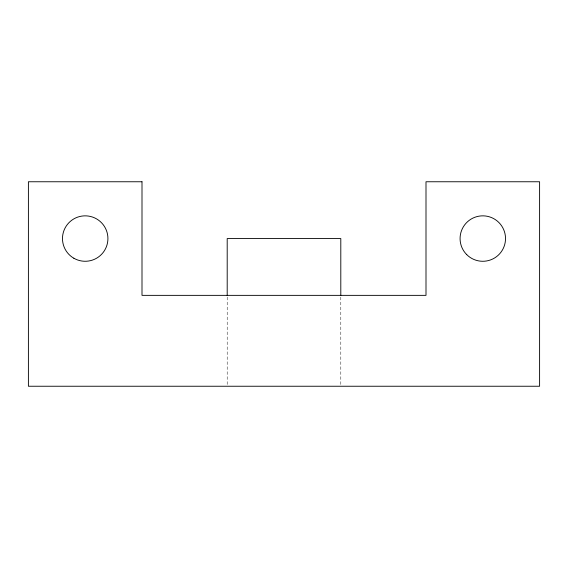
<?xml version="1.0" encoding="UTF-8"?>
<svg xmlns="http://www.w3.org/2000/svg" width="568" height="568" viewBox="0 0 568 568"><rect width="100%" height="100%" fill="white"/><g stroke="black" fill="none" stroke-linecap="round" stroke-linejoin="round"><path stroke-width="0.43" stroke-dasharray="2.84 2.13" d="M340.8 297.128L340.8 384.472M227.2 297.128L227.2 384.472"/><path stroke-width="0.85" d="M340.8 295.36L340.8 238.56L227.2 238.56L227.2 295.36M142 181.76L28.4 181.76L28.4 386.24L539.6 386.24L539.6 181.76L426 181.76L426 295.36L142 295.36L142 181.76M466.733 254.627A22.72 22.72 0 0 0 504.746 244.439A22.72 22.72 0 0 0 476.921 216.614A22.72 22.72 0 0 0 466.733 254.627M73.84 258.234A22.72 22.72 0 0 0 107.92 238.56A22.72 22.72 0 0 0 73.84 218.886A22.72 22.72 0 0 0 73.84 258.234"/></g></svg>
